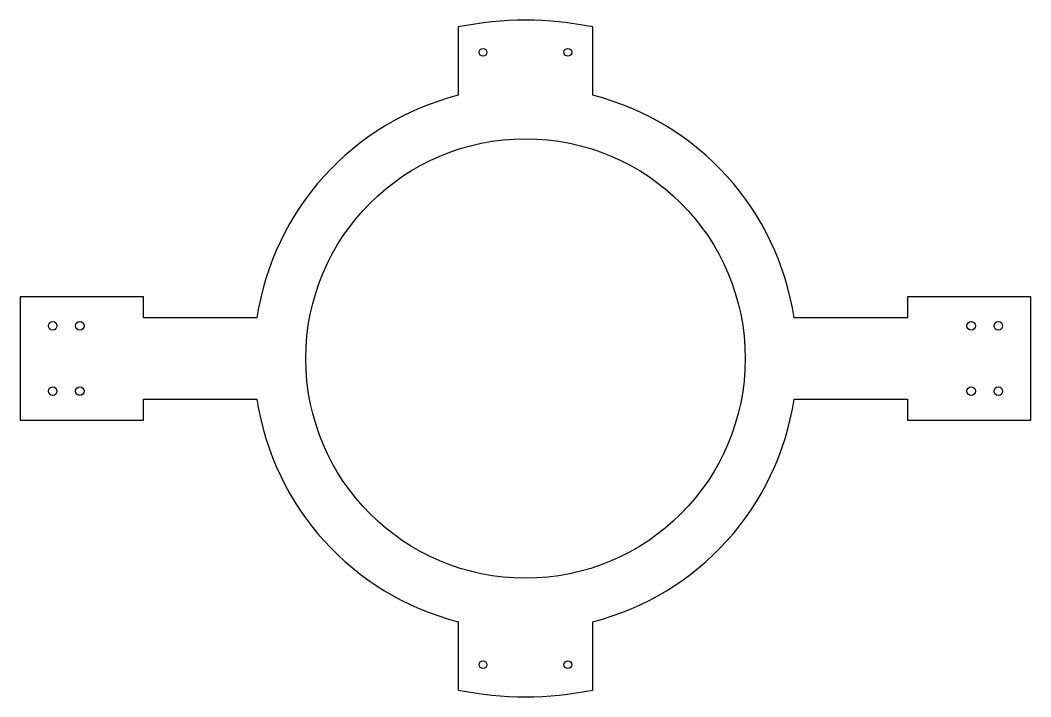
# Model space of a CAD drawing. Header units: inches. Extents: x -8.2 to 8.2, y -5.5 to 5.5.
import ezdxf

# ---------------------------------------------------------------- set-up
doc = ezdxf.new("R2010")
doc.units = ezdxf.units.IN
doc.header["$MEASUREMENT"] = 0

msp = doc.modelspace()

# ---------------------------------------------------------------- linework, layer by layer
msp.add_lwpolyline([(6.192, 0.658), (4.355, 0.658, 0.301324), (1.09, 4.267), (1.09, 5.374, 0.100389), (-1.09, 5.374), (-1.09, 4.267, 0.301324), (-4.355, 0.658), (-6.192, 0.658), (-6.192, 1), (-8.192, 1), (-8.192, -1), (-6.192, -1), (-6.192, -0.658), (-4.355, -0.658, 0.301324), (-1.09, -4.267), (-1.09, -5.374, 0.100389), (1.09, -5.374), (1.09, -4.267, 0.301324), (4.355, -0.658), (6.192, -0.658), (6.192, -1), (8.192, -1), (8.192, 1), (6.192, 1)], format="xyb", close=True)
for centre, radius in [((-0.688, 4.963), 0.063), ((0.687, 4.963), 0.063), ((0, 0), 3.562), ((-7.666, 0.53), 0.07), ((-7.226, 0.53), 0.07), ((7.226, 0.531), 0.07), ((7.666, 0.531), 0.07), ((-7.666, -0.531), 0.07), ((-7.226, -0.531), 0.07), ((7.226, -0.53), 0.07), ((7.666, -0.53), 0.07), ((-0.688, -4.963), 0.063), ((0.687, -4.963), 0.063)]:
    msp.add_circle(centre, radius)

doc.saveas('drawing.dxf')
